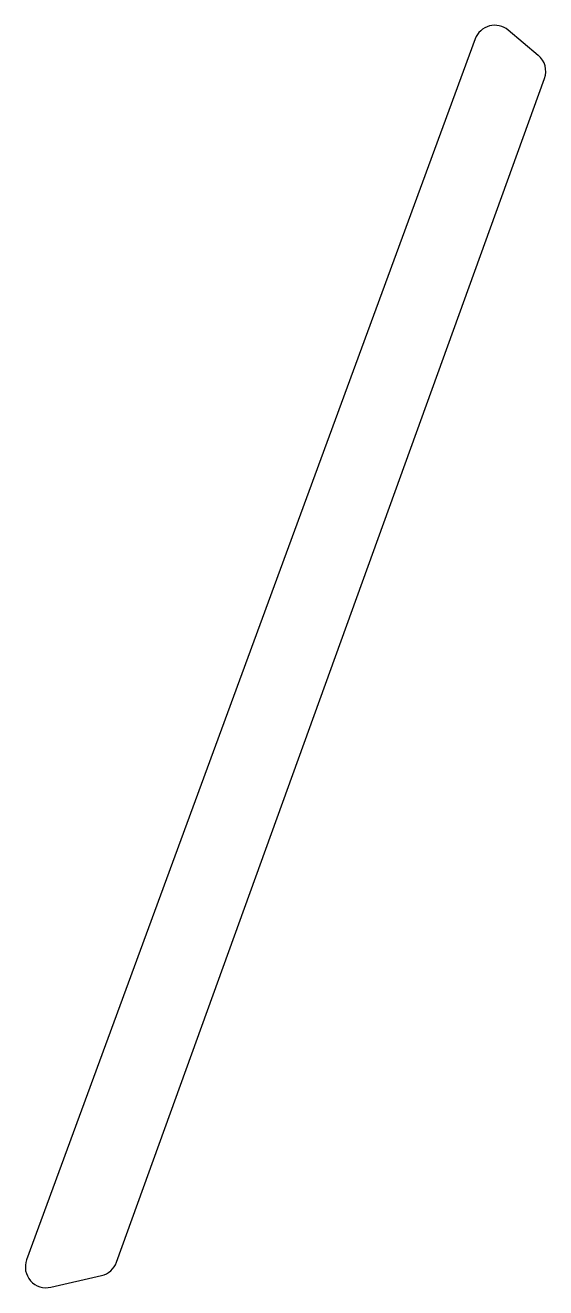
# Model space of a CAD drawing. Header units: millimetres. Extents: x 192.9 to 199.1, y -221.2 to -206.1.
import ezdxf

# ---------------------------------------------------------------- set-up
doc = ezdxf.new("R2010")
doc.units = ezdxf.units.MM

msp = doc.modelspace()

# ---------------------------------------------------------------- linework, layer by layer
for p, q in [((198.29, -206.254), (192.921, -220.876)), ((199.045, -206.451), (198.686, -206.149)), ((193.997, -220.907), (199.12, -206.727)), ((193.212, -221.206), (193.818, -221.066))]:
    msp.add_line(p, q)
for centre, start, end in [((198.525, -206.341), 50, 159.835), ((198.885, -206.642), 340.1374, 50), ((193.156, -220.962), 159.835, 282.992), ((193.762, -220.822), 282.992, 340.1374)]:
    msp.add_arc(centre, 0.25, start, end)

doc.saveas('drawing.dxf')
